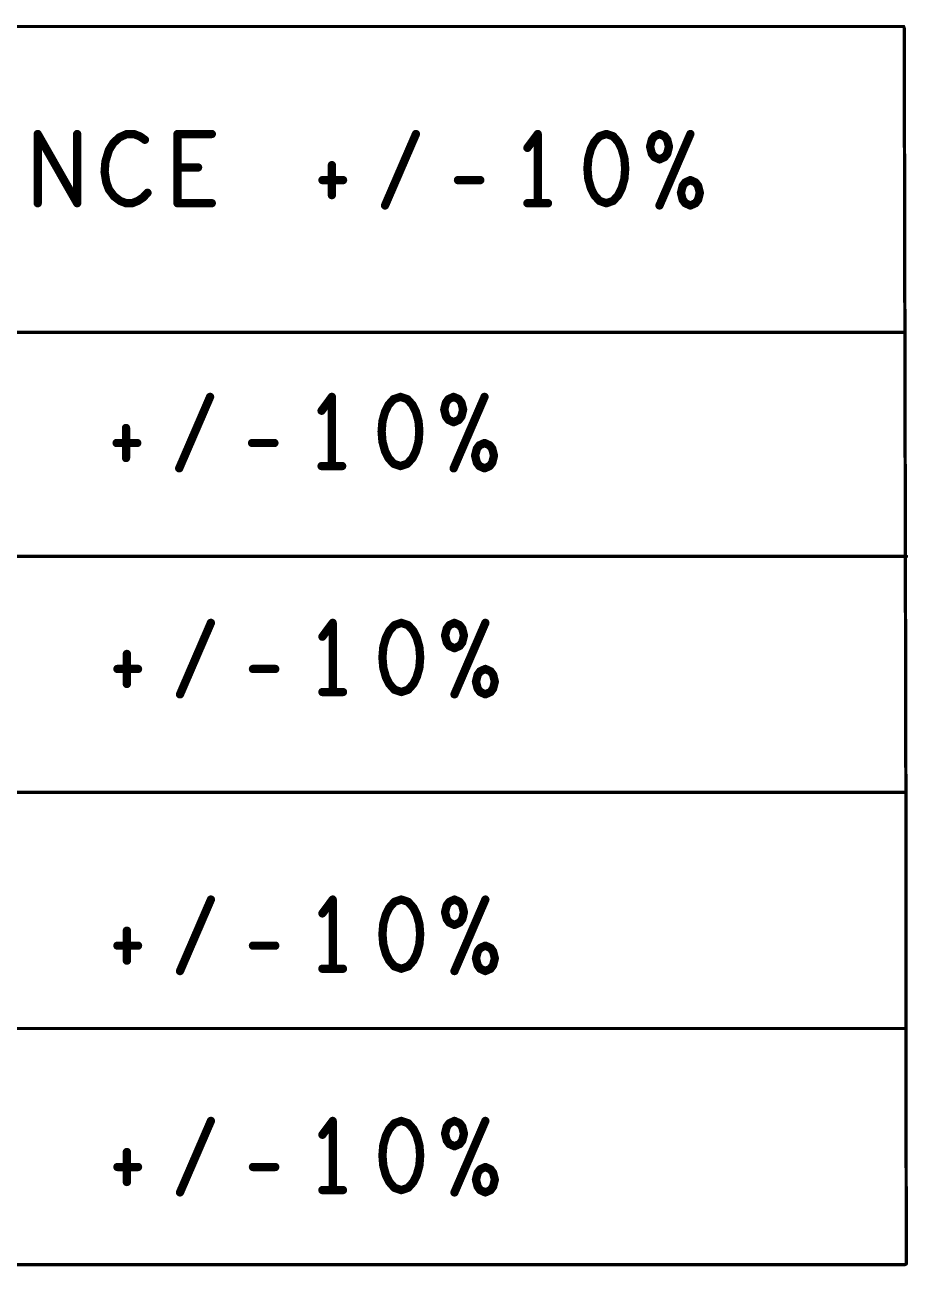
# Model space of a CAD drawing. Extents: x -14.2 to 19.9, y -5.2 to 16.9.
# Drawn here: x -3.563 to -1.967, y 4.398 to 6.641 of the extents above; entities that cross this region are included whole.
import ezdxf

# ---------------------------------------------------------------- set-up
doc = ezdxf.new("R2010")
doc.units = 0
doc.layers.get('0').update_dxf_attribs({"linetype": 'CONTINUOUS'})
doc.layers.add('FAB', color=2, linetype='CONTINUOUS')

# ---------------------------------------------------------------- blocks, each defined once
blk = doc.blocks.new('ROUND_1')
at = {"const_width": 0.003}
blk.add_lwpolyline([(-0.0015, 0, 1), (0.0015, 0, 1)], format="xyb", close=True, dxfattribs=at)
blk = doc.blocks.new('ROUND_105')
at = {"const_width": 0.0075}
blk.add_lwpolyline([(-0.00375, 0, 1), (0.00375, 0, 1)], format="xyb", close=True, dxfattribs=at)

msp = doc.modelspace()

# ---------------------------------------------------------------- linework, layer by layer
at = {"layer": 'FAB'}
for points, const_width in [([(-1.9748, 6.6377), (-12.3898, 6.6377)], 0.006), ([(-1.9737, 6.6345), (-1.9707, 5.2391)], 0.006), ([(-3.5397, 6.3184), (-3.5397, 6.4434)], 0.015), ([(-3.5397, 6.4434), (-3.4684, 6.3184)], 0.015), ([(-3.4684, 6.3184), (-3.4684, 6.4434)], 0.015), ([(-3.3925, 6.4372), (-3.4033, 6.4268)], 0.015), ([(-3.3785, 6.4434), (-3.3925, 6.4372)], 0.015), ([(-3.3661, 6.4434), (-3.3785, 6.4434)], 0.015), ([(-3.3553, 6.4393), (-3.3661, 6.4434)], 0.015), ([(-3.346, 6.433), (-3.3553, 6.4393)], 0.015), ([(-3.2871, 6.3184), (-3.2871, 6.4434)], 0.015), ([(-3.2871, 6.4434), (-3.2251, 6.4434)], 0.015), ([(-2.912, 6.3143), (-2.8562, 6.4434)], 0.015), ([(-2.6361, 6.4434), (-2.6547, 6.4184)], 0.015), ([(-2.6361, 6.3184), (-2.6361, 6.4434)], 0.015), ([(-2.5245, 6.4393), (-2.5338, 6.4289)], 0.015), ([(-2.5121, 6.4434), (-2.5245, 6.4393)], 0.015), ([(-2.4997, 6.4393), (-2.5121, 6.4434)], 0.015), ([(-2.4904, 6.4289), (-2.4997, 6.4393)], 0.015), ([(-2.4299, 6.433), (-2.433, 6.4205)], 0.015), ([(-2.4253, 6.4393), (-2.4299, 6.433)], 0.015), ([(-2.416, 6.4434), (-2.4253, 6.4393)], 0.015), ([(-2.416, 6.3143), (-2.3602, 6.4434)], 0.015), ([(-2.4067, 6.4393), (-2.416, 6.4434)], 0.015), ([(-2.402, 6.433), (-2.4067, 6.4393)], 0.015), ([(-2.3989, 6.4205), (-2.402, 6.433)], 0.015), ([(-3.4111, 6.4143), (-3.4173, 6.3934)], 0.015), ([(-3.4033, 6.4268), (-3.4111, 6.4143)], 0.015), ([(-2.54, 6.4164), (-2.5446, 6.3997)], 0.015), ([(-2.5338, 6.4289), (-2.54, 6.4164)], 0.015), ([(-2.4842, 6.4164), (-2.4904, 6.4289)], 0.015), ([(-2.4795, 6.3997), (-2.4842, 6.4164)], 0.015), ([(-2.433, 6.4205), (-2.4299, 6.408)], 0.015), ([(-2.4299, 6.408), (-2.4253, 6.4018)], 0.015), ([(-2.4067, 6.4018), (-2.402, 6.408)], 0.015), ([(-2.402, 6.408), (-2.3989, 6.4205)], 0.015), ([(-3.4173, 6.3934), (-3.4188, 6.3747)], 0.015), ([(-3.0081, 6.3872), (-3.0081, 6.333)], 0.015), ([(-2.5446, 6.3997), (-2.5462, 6.3809)], 0.015), ([(-2.478, 6.3809), (-2.4795, 6.3997)], 0.015), ([(-2.4253, 6.4018), (-2.416, 6.3976)], 0.015), ([(-2.416, 6.3976), (-2.4067, 6.4018)], 0.015), ([(-3.4188, 6.3747), (-3.4157, 6.3559)], 0.015), ([(-3.2499, 6.383), (-3.2871, 6.383)], 0.015), ([(-2.5462, 6.3809), (-2.5446, 6.3622)], 0.015), ([(-2.4795, 6.3622), (-2.478, 6.3809)], 0.015), ([(-3.4157, 6.3559), (-3.4111, 6.3434)], 0.015), ([(-3.4111, 6.3434), (-3.4018, 6.3309)], 0.015), ([(-3.0251, 6.3601), (-2.9879, 6.3601)], 0.015), ([(-2.7802, 6.3601), (-2.7399, 6.3601)], 0.015), ([(-2.5446, 6.3622), (-2.54, 6.3455)], 0.015), ([(-2.54, 6.3455), (-2.5338, 6.333)], 0.015), ([(-2.4904, 6.333), (-2.4842, 6.3455)], 0.015), ([(-2.4842, 6.3455), (-2.4795, 6.3622)], 0.015), ([(-2.3741, 6.3497), (-2.3772, 6.3372)], 0.015), ([(-2.3695, 6.3559), (-2.3741, 6.3497)], 0.015), ([(-2.3602, 6.3601), (-2.3695, 6.3559)], 0.015), ([(-2.3509, 6.3559), (-2.3602, 6.3601)], 0.015), ([(-2.3462, 6.3497), (-2.3509, 6.3559)], 0.015), ([(-2.3431, 6.3372), (-2.3462, 6.3497)], 0.015), ([(-3.4018, 6.3309), (-3.3909, 6.3226)], 0.015), ([(-3.3909, 6.3226), (-3.3801, 6.3184)], 0.015), ([(-3.3801, 6.3184), (-3.3692, 6.3184)], 0.015), ([(-3.3692, 6.3184), (-3.3584, 6.3226)], 0.015), ([(-3.3584, 6.3226), (-3.3491, 6.3289)], 0.015), ([(-3.3491, 6.3289), (-3.3413, 6.3372)], 0.015), ([(-3.2251, 6.3184), (-3.2871, 6.3184)], 0.015), ([(-2.6547, 6.3184), (-2.6175, 6.3184)], 0.015), ([(-2.5338, 6.333), (-2.5245, 6.3226)], 0.015), ([(-2.5245, 6.3226), (-2.5121, 6.3184)], 0.015), ([(-2.5121, 6.3184), (-2.4997, 6.3226)], 0.015), ([(-2.4997, 6.3226), (-2.4904, 6.333)], 0.015), ([(-2.3772, 6.3372), (-2.3741, 6.3247)], 0.015), ([(-2.3741, 6.3247), (-2.3695, 6.3184)], 0.015), ([(-2.3695, 6.3184), (-2.3602, 6.3143)], 0.015), ([(-2.3602, 6.3143), (-2.3509, 6.3184)], 0.015), ([(-2.3509, 6.3184), (-2.3462, 6.3247)], 0.015), ([(-2.3462, 6.3247), (-2.3431, 6.3372)], 0.015), ([(-12.3866, 6.0848), (-1.9736, 6.0848)], 0.006), ([(-3.284, 5.8393), (-3.2282, 5.9684)], 0.015), ([(-3.0081, 5.9684), (-3.0267, 5.9434)], 0.015), ([(-3.0081, 5.8434), (-3.0081, 5.9684)], 0.015), ([(-2.8965, 5.9643), (-2.9058, 5.9539)], 0.015), ([(-2.8841, 5.9684), (-2.8965, 5.9643)], 0.015), ([(-2.8717, 5.9643), (-2.8841, 5.9684)], 0.015), ([(-2.8624, 5.9539), (-2.8717, 5.9643)], 0.015), ([(-2.7973, 5.9643), (-2.8019, 5.958)], 0.015), ([(-2.788, 5.9684), (-2.7973, 5.9643)], 0.015), ([(-2.788, 5.8393), (-2.7322, 5.9684)], 0.015), ([(-2.7787, 5.9643), (-2.788, 5.9684)], 0.015), ([(-2.774, 5.958), (-2.7787, 5.9643)], 0.015), ([(-2.912, 5.9414), (-2.9166, 5.9247)], 0.015), ([(-2.9058, 5.9539), (-2.912, 5.9414)], 0.015), ([(-2.8562, 5.9414), (-2.8624, 5.9539)], 0.015), ([(-2.8515, 5.9247), (-2.8562, 5.9414)], 0.015), ([(-2.8019, 5.958), (-2.805, 5.9455)], 0.015), ([(-2.805, 5.9455), (-2.8019, 5.933)], 0.015), ([(-2.7709, 5.9455), (-2.774, 5.958)], 0.015), ([(-2.774, 5.933), (-2.7709, 5.9455)], 0.015), ([(-2.9166, 5.9247), (-2.9182, 5.9059)], 0.015), ([(-2.85, 5.9059), (-2.8515, 5.9247)], 0.015), ([(-2.8019, 5.933), (-2.7973, 5.9268)], 0.015), ([(-2.7973, 5.9268), (-2.788, 5.9226)], 0.015), ([(-2.788, 5.9226), (-2.7787, 5.9268)], 0.015), ([(-2.7787, 5.9268), (-2.774, 5.933)], 0.015), ([(-3.3801, 5.9122), (-3.3801, 5.858)], 0.015), ([(-2.9182, 5.9059), (-2.9166, 5.8872)], 0.015), ([(-2.8515, 5.8872), (-2.85, 5.9059)], 0.015), ([(-3.3971, 5.8851), (-3.3599, 5.8851)], 0.015), ([(-3.1522, 5.8851), (-3.1119, 5.8851)], 0.015), ([(-2.9166, 5.8872), (-2.912, 5.8705)], 0.015), ([(-2.912, 5.8705), (-2.9058, 5.858)], 0.015), ([(-2.8624, 5.858), (-2.8562, 5.8705)], 0.015), ([(-2.8562, 5.8705), (-2.8515, 5.8872)], 0.015), ([(-2.7461, 5.8747), (-2.7492, 5.8622)], 0.015), ([(-2.7415, 5.8809), (-2.7461, 5.8747)], 0.015), ([(-2.7322, 5.8851), (-2.7415, 5.8809)], 0.015), ([(-2.7229, 5.8809), (-2.7322, 5.8851)], 0.015), ([(-2.7182, 5.8747), (-2.7229, 5.8809)], 0.015), ([(-2.7151, 5.8622), (-2.7182, 5.8747)], 0.015), ([(-2.9058, 5.858), (-2.8965, 5.8476)], 0.015), ([(-2.8965, 5.8476), (-2.8841, 5.8434)], 0.015), ([(-2.8841, 5.8434), (-2.8717, 5.8476)], 0.015), ([(-2.8717, 5.8476), (-2.8624, 5.858)], 0.015), ([(-2.7492, 5.8622), (-2.7461, 5.8497)], 0.015), ([(-2.7461, 5.8497), (-2.7415, 5.8434)], 0.015), ([(-2.7229, 5.8434), (-2.7182, 5.8497)], 0.015), ([(-2.7182, 5.8497), (-2.7151, 5.8622)], 0.015), ([(-3.0267, 5.8434), (-2.9895, 5.8434)], 0.015), ([(-2.7415, 5.8434), (-2.7322, 5.8393)], 0.015), ([(-2.7322, 5.8393), (-2.7229, 5.8434)], 0.015), ([(-12.3806, 5.6801), (-1.9696, 5.6801)], 0.006), ([(-3.2825, 5.4309), (-3.2267, 5.5601)], 0.015), ([(-3.0066, 5.5601), (-3.0252, 5.5351)], 0.015), ([(-3.0066, 5.4351), (-3.0066, 5.5601)], 0.015), ([(-2.895, 5.5559), (-2.9043, 5.5455)], 0.015), ([(-2.8826, 5.5601), (-2.895, 5.5559)], 0.015), ([(-2.8702, 5.5559), (-2.8826, 5.5601)], 0.015), ([(-2.8609, 5.5455), (-2.8702, 5.5559)], 0.015), ([(-2.7958, 5.5559), (-2.8004, 5.5497)], 0.015), ([(-2.7865, 5.5601), (-2.7958, 5.5559)], 0.015), ([(-2.7865, 5.4309), (-2.7307, 5.5601)], 0.015), ([(-2.7772, 5.5559), (-2.7865, 5.5601)], 0.015), ([(-2.7725, 5.5497), (-2.7772, 5.5559)], 0.015), ([(-2.9105, 5.533), (-2.9151, 5.5164)], 0.015), ([(-2.9043, 5.5455), (-2.9105, 5.533)], 0.015), ([(-2.8547, 5.533), (-2.8609, 5.5455)], 0.015), ([(-2.85, 5.5164), (-2.8547, 5.533)], 0.015), ([(-2.8004, 5.5497), (-2.8035, 5.5372)], 0.015), ([(-2.8035, 5.5372), (-2.8004, 5.5247)], 0.015), ([(-2.7694, 5.5372), (-2.7725, 5.5497)], 0.015), ([(-2.7725, 5.5247), (-2.7694, 5.5372)], 0.015), ([(-2.9151, 5.5164), (-2.9167, 5.4976)], 0.015), ([(-2.8485, 5.4976), (-2.85, 5.5164)], 0.015), ([(-2.8004, 5.5247), (-2.7958, 5.5184)], 0.015), ([(-2.7958, 5.5184), (-2.7865, 5.5143)], 0.015), ([(-2.7865, 5.5143), (-2.7772, 5.5184)], 0.015), ([(-2.7772, 5.5184), (-2.7725, 5.5247)], 0.015), ([(-3.3786, 5.5039), (-3.3786, 5.4497)], 0.015), ([(-2.9167, 5.4976), (-2.9151, 5.4789)], 0.015), ([(-2.85, 5.4789), (-2.8485, 5.4976)], 0.015), ([(-3.3956, 5.4768), (-3.3584, 5.4768)], 0.015), ([(-3.1507, 5.4768), (-3.1104, 5.4768)], 0.015), ([(-2.9151, 5.4789), (-2.9105, 5.4622)], 0.015), ([(-2.8547, 5.4622), (-2.85, 5.4789)], 0.015), ([(-2.7446, 5.4664), (-2.7477, 5.4539)], 0.015), ([(-2.74, 5.4726), (-2.7446, 5.4664)], 0.015), ([(-2.7307, 5.4768), (-2.74, 5.4726)], 0.015), ([(-2.7214, 5.4726), (-2.7307, 5.4768)], 0.015), ([(-2.7167, 5.4664), (-2.7214, 5.4726)], 0.015), ([(-2.7136, 5.4539), (-2.7167, 5.4664)], 0.015), ([(-2.9105, 5.4622), (-2.9043, 5.4497)], 0.015), ([(-2.9043, 5.4497), (-2.895, 5.4393)], 0.015), ([(-2.8702, 5.4393), (-2.8609, 5.4497)], 0.015), ([(-2.8609, 5.4497), (-2.8547, 5.4622)], 0.015), ([(-2.7477, 5.4539), (-2.7446, 5.4414)], 0.015), ([(-2.7167, 5.4414), (-2.7136, 5.4539)], 0.015), ([(-3.0252, 5.4351), (-2.988, 5.4351)], 0.015), ([(-2.895, 5.4393), (-2.8826, 5.4351)], 0.015), ([(-2.8826, 5.4351), (-2.8702, 5.4393)], 0.015), ([(-2.7446, 5.4414), (-2.74, 5.4351)], 0.015), ([(-2.74, 5.4351), (-2.7307, 5.4309)], 0.015), ([(-2.7307, 5.4309), (-2.7214, 5.4351)], 0.015), ([(-2.7214, 5.4351), (-2.7167, 5.4414)], 0.015), ([(-12.3924, 5.2536), (-1.9714, 5.2536)], 0.006), ([(-1.9707, 5.2391), (-1.9701, 4.4015)], 0.006), ([(-3.2825, 4.9309), (-3.2267, 5.0601)], 0.015), ([(-3.0066, 5.0601), (-3.0252, 5.0351)], 0.015), ([(-3.0066, 4.9351), (-3.0066, 5.0601)], 0.015), ([(-2.9043, 5.0455), (-2.9105, 5.033)], 0.015), ([(-2.895, 5.0559), (-2.9043, 5.0455)], 0.015), ([(-2.8826, 5.0601), (-2.895, 5.0559)], 0.015), ([(-2.8702, 5.0559), (-2.8826, 5.0601)], 0.015), ([(-2.8609, 5.0455), (-2.8702, 5.0559)], 0.015), ([(-2.8547, 5.033), (-2.8609, 5.0455)], 0.015), ([(-2.8004, 5.0497), (-2.8035, 5.0372)], 0.015), ([(-2.7958, 5.0559), (-2.8004, 5.0497)], 0.015), ([(-2.7865, 5.0601), (-2.7958, 5.0559)], 0.015), ([(-2.7865, 4.9309), (-2.7307, 5.0601)], 0.015), ([(-2.7772, 5.0559), (-2.7865, 5.0601)], 0.015), ([(-2.7725, 5.0497), (-2.7772, 5.0559)], 0.015), ([(-2.7694, 5.0372), (-2.7725, 5.0497)], 0.015), ([(-2.9105, 5.033), (-2.9151, 5.0164)], 0.015), ([(-2.85, 5.0164), (-2.8547, 5.033)], 0.015), ([(-2.8035, 5.0372), (-2.8004, 5.0247)], 0.015), ([(-2.8004, 5.0247), (-2.7958, 5.0184)], 0.015), ([(-2.7958, 5.0184), (-2.7865, 5.0143)], 0.015), ([(-2.7865, 5.0143), (-2.7772, 5.0184)], 0.015), ([(-2.7772, 5.0184), (-2.7725, 5.0247)], 0.015), ([(-2.7725, 5.0247), (-2.7694, 5.0372)], 0.015), ([(-3.3786, 5.0039), (-3.3786, 4.9497)], 0.015), ([(-2.9151, 5.0164), (-2.9167, 4.9976)], 0.015), ([(-2.9167, 4.9976), (-2.9151, 4.9789)], 0.015), ([(-2.8485, 4.9976), (-2.85, 5.0164)], 0.015), ([(-2.85, 4.9789), (-2.8485, 4.9976)], 0.015), ([(-3.3956, 4.9768), (-3.3584, 4.9768)], 0.015), ([(-3.1507, 4.9768), (-3.1104, 4.9768)], 0.015), ([(-2.9151, 4.9789), (-2.9105, 4.9622)], 0.015), ([(-2.8547, 4.9622), (-2.85, 4.9789)], 0.015), ([(-2.74, 4.9726), (-2.7446, 4.9664)], 0.015), ([(-2.7307, 4.9768), (-2.74, 4.9726)], 0.015), ([(-2.7214, 4.9726), (-2.7307, 4.9768)], 0.015), ([(-2.7167, 4.9664), (-2.7214, 4.9726)], 0.015), ([(-2.9105, 4.9622), (-2.9043, 4.9497)], 0.015), ([(-2.8609, 4.9497), (-2.8547, 4.9622)], 0.015), ([(-2.7446, 4.9664), (-2.7477, 4.9539)], 0.015), ([(-2.7477, 4.9539), (-2.7446, 4.9414)], 0.015), ([(-2.7136, 4.9539), (-2.7167, 4.9664)], 0.015), ([(-2.7167, 4.9414), (-2.7136, 4.9539)], 0.015), ([(-3.0252, 4.9351), (-2.988, 4.9351)], 0.015), ([(-2.9043, 4.9497), (-2.895, 4.9393)], 0.015), ([(-2.895, 4.9393), (-2.8826, 4.9351)], 0.015), ([(-2.8826, 4.9351), (-2.8702, 4.9393)], 0.015), ([(-2.8702, 4.9393), (-2.8609, 4.9497)], 0.015), ([(-2.7446, 4.9414), (-2.74, 4.9351)], 0.015), ([(-2.74, 4.9351), (-2.7307, 4.9309)], 0.015), ([(-2.7307, 4.9309), (-2.7214, 4.9351)], 0.015), ([(-2.7214, 4.9351), (-2.7167, 4.9414)], 0.015), ([(-12.3924, 4.8271), (-1.9714, 4.8271)], 0.006), ([(-3.2825, 4.5309), (-3.2267, 4.6601)], 0.015), ([(-3.0066, 4.6601), (-3.0252, 4.6351)], 0.015), ([(-3.0066, 4.5351), (-3.0066, 4.6601)], 0.015), ([(-2.8826, 4.6601), (-2.895, 4.6559)], 0.015), ([(-2.8702, 4.6559), (-2.8826, 4.6601)], 0.015), ([(-2.7865, 4.6601), (-2.7958, 4.6559)], 0.015), ([(-2.7865, 4.5309), (-2.7307, 4.6601)], 0.015), ([(-2.7772, 4.6559), (-2.7865, 4.6601)], 0.015), ([(-2.9043, 4.6455), (-2.9105, 4.633)], 0.015), ([(-2.895, 4.6559), (-2.9043, 4.6455)], 0.015), ([(-2.8609, 4.6455), (-2.8702, 4.6559)], 0.015), ([(-2.8547, 4.633), (-2.8609, 4.6455)], 0.015), ([(-2.8004, 4.6497), (-2.8035, 4.6372)], 0.015), ([(-2.8035, 4.6372), (-2.8004, 4.6247)], 0.015), ([(-2.7958, 4.6559), (-2.8004, 4.6497)], 0.015), ([(-2.7725, 4.6497), (-2.7772, 4.6559)], 0.015), ([(-2.7694, 4.6372), (-2.7725, 4.6497)], 0.015), ([(-2.7725, 4.6247), (-2.7694, 4.6372)], 0.015), ([(-2.9151, 4.6164), (-2.9167, 4.5976)], 0.015), ([(-2.9105, 4.633), (-2.9151, 4.6164)], 0.015), ([(-2.85, 4.6164), (-2.8547, 4.633)], 0.015), ([(-2.8485, 4.5976), (-2.85, 4.6164)], 0.015), ([(-2.8004, 4.6247), (-2.7958, 4.6184)], 0.015), ([(-2.7958, 4.6184), (-2.7865, 4.6143)], 0.015), ([(-2.7865, 4.6143), (-2.7772, 4.6184)], 0.015), ([(-2.7772, 4.6184), (-2.7725, 4.6247)], 0.015), ([(-3.3786, 4.6039), (-3.3786, 4.5497)], 0.015), ([(-2.9167, 4.5976), (-2.9151, 4.5789)], 0.015), ([(-2.85, 4.5789), (-2.8485, 4.5976)], 0.015), ([(-3.3956, 4.5768), (-3.3584, 4.5768)], 0.015), ([(-3.1507, 4.5768), (-3.1104, 4.5768)], 0.015), ([(-2.9151, 4.5789), (-2.9105, 4.5622)], 0.015), ([(-2.8547, 4.5622), (-2.85, 4.5789)], 0.015), ([(-2.74, 4.5726), (-2.7446, 4.5664)], 0.015), ([(-2.7307, 4.5768), (-2.74, 4.5726)], 0.015), ([(-2.7214, 4.5726), (-2.7307, 4.5768)], 0.015), ([(-2.7167, 4.5664), (-2.7214, 4.5726)], 0.015), ([(-2.9105, 4.5622), (-2.9043, 4.5497)], 0.015), ([(-2.9043, 4.5497), (-2.895, 4.5393)], 0.015), ([(-2.8702, 4.5393), (-2.8609, 4.5497)], 0.015), ([(-2.8609, 4.5497), (-2.8547, 4.5622)], 0.015), ([(-2.7446, 4.5664), (-2.7477, 4.5539)], 0.015), ([(-2.7477, 4.5539), (-2.7446, 4.5414)], 0.015), ([(-2.7136, 4.5539), (-2.7167, 4.5664)], 0.015), ([(-2.7167, 4.5414), (-2.7136, 4.5539)], 0.015), ([(-3.0252, 4.5351), (-2.988, 4.5351)], 0.015), ([(-2.895, 4.5393), (-2.8826, 4.5351)], 0.015), ([(-2.8826, 4.5351), (-2.8702, 4.5393)], 0.015), ([(-2.7446, 4.5414), (-2.74, 4.5351)], 0.015), ([(-2.74, 4.5351), (-2.7307, 4.5309)], 0.015), ([(-2.7307, 4.5309), (-2.7214, 4.5351)], 0.015), ([(-2.7214, 4.5351), (-2.7167, 4.5414)], 0.015), ([(-12.3924, 4.4006), (-1.9724, 4.4006)], 0.006)]:
    msp.add_lwpolyline(points, dxfattribs=dict(at, const_width=const_width))

# ---------------------------------------------------------------- block references
for name, p in [('ROUND_1', (-1.9748, 6.6377)), ('ROUND_1', (-1.9737, 6.6345)), ('ROUND_105', (-3.5397, 6.4434)), ('ROUND_105', (-3.5397, 6.4434)), ('ROUND_105', (-3.4684, 6.4434)), ('ROUND_105', (-3.3925, 6.4372)), ('ROUND_105', (-3.3925, 6.4372)), ('ROUND_105', (-3.3785, 6.4434)), ('ROUND_105', (-3.3785, 6.4434)), ('ROUND_105', (-3.3661, 6.4434)), ('ROUND_105', (-3.3661, 6.4434)), ('ROUND_105', (-3.3553, 6.4393)), ('ROUND_105', (-3.3553, 6.4393)), ('ROUND_105', (-3.346, 6.433)), ('ROUND_105', (-3.2871, 6.4434)), ('ROUND_105', (-3.2871, 6.4434)), ('ROUND_105', (-3.2251, 6.4434)), ('ROUND_105', (-2.8562, 6.4434)), ('ROUND_105', (-2.6361, 6.4434)), ('ROUND_105', (-2.6361, 6.4434)), ('ROUND_105', (-2.5245, 6.4393)), ('ROUND_105', (-2.5245, 6.4393)), ('ROUND_105', (-2.5121, 6.4434)), ('ROUND_105', (-2.5121, 6.4434)), ('ROUND_105', (-2.4997, 6.4393)), ('ROUND_105', (-2.4997, 6.4393)), ('ROUND_105', (-2.4299, 6.433)), ('ROUND_105', (-2.4299, 6.433)), ('ROUND_105', (-2.4253, 6.4393)), ('ROUND_105', (-2.4253, 6.4393)), ('ROUND_105', (-2.416, 6.4434)), ('ROUND_105', (-2.416, 6.4434)), ('ROUND_105', (-2.4067, 6.4393)), ('ROUND_105', (-2.4067, 6.4393)), ('ROUND_105', (-2.402, 6.433)), ('ROUND_105', (-2.402, 6.433)), ('ROUND_105', (-2.3602, 6.4434)), ('ROUND_105', (-3.4111, 6.4143)), ('ROUND_105', (-3.4111, 6.4143)), ('ROUND_105', (-3.4033, 6.4268)), ('ROUND_105', (-3.4033, 6.4268)), ('ROUND_105', (-2.6547, 6.4184)), ('ROUND_105', (-2.54, 6.4164)), ('ROUND_105', (-2.54, 6.4164)), ('ROUND_105', (-2.5338, 6.4289)), ('ROUND_105', (-2.5338, 6.4289)), ('ROUND_105', (-2.4904, 6.4289)), ('ROUND_105', (-2.4904, 6.4289)), ('ROUND_105', (-2.4842, 6.4164)), ('ROUND_105', (-2.4842, 6.4164)), ('ROUND_105', (-2.433, 6.4205)), ('ROUND_105', (-2.433, 6.4205)), ('ROUND_105', (-2.4299, 6.408)), ('ROUND_105', (-2.4299, 6.408)), ('ROUND_105', (-2.402, 6.408)), ('ROUND_105', (-2.402, 6.408)), ('ROUND_105', (-2.3989, 6.4205)), ('ROUND_105', (-2.3989, 6.4205)), ('ROUND_105', (-3.4173, 6.3934)), ('ROUND_105', (-3.4173, 6.3934)), ('ROUND_105', (-3.0081, 6.3872)), ('ROUND_105', (-2.5446, 6.3997)), ('ROUND_105', (-2.5446, 6.3997)), ('ROUND_105', (-2.4795, 6.3997)), ('ROUND_105', (-2.4795, 6.3997)), ('ROUND_105', (-2.4253, 6.4018)), ('ROUND_105', (-2.4253, 6.4018)), ('ROUND_105', (-2.416, 6.3976)), ('ROUND_105', (-2.416, 6.3976)), ('ROUND_105', (-2.4067, 6.4018)), ('ROUND_105', (-2.4067, 6.4018)), ('ROUND_105', (-3.4188, 6.3747)), ('ROUND_105', (-3.4188, 6.3747)), ('ROUND_105', (-3.2871, 6.383)), ('ROUND_105', (-3.2499, 6.383)), ('ROUND_105', (-2.5462, 6.3809)), ('ROUND_105', (-2.5462, 6.3809)), ('ROUND_105', (-2.478, 6.3809)), ('ROUND_105', (-2.478, 6.3809)), ('ROUND_105', (-3.4157, 6.3559)), ('ROUND_105', (-3.4157, 6.3559)), ('ROUND_105', (-3.4111, 6.3434)), ('ROUND_105', (-3.4111, 6.3434)), ('ROUND_105', (-3.0251, 6.3601)), ('ROUND_105', (-2.9879, 6.3601)), ('ROUND_105', (-2.7802, 6.3601)), ('ROUND_105', (-2.7399, 6.3601)), ('ROUND_105', (-2.5446, 6.3622)), ('ROUND_105', (-2.5446, 6.3622)), ('ROUND_105', (-2.54, 6.3455)), ('ROUND_105', (-2.54, 6.3455)), ('ROUND_105', (-2.4842, 6.3455)), ('ROUND_105', (-2.4842, 6.3455)), ('ROUND_105', (-2.4795, 6.3622)), ('ROUND_105', (-2.4795, 6.3622)), ('ROUND_105', (-2.3741, 6.3497)), ('ROUND_105', (-2.3741, 6.3497)), ('ROUND_105', (-2.3695, 6.3559)), ('ROUND_105', (-2.3695, 6.3559)), ('ROUND_105', (-2.3602, 6.3601)), ('ROUND_105', (-2.3602, 6.3601)), ('ROUND_105', (-2.3509, 6.3559)), ('ROUND_105', (-2.3509, 6.3559)), ('ROUND_105', (-2.3462, 6.3497)), ('ROUND_105', (-2.3462, 6.3497)), ('ROUND_105', (-3.5397, 6.3184)), ('ROUND_105', (-3.4684, 6.3184)), ('ROUND_105', (-3.4684, 6.3184)), ('ROUND_105', (-3.4018, 6.3309)), ('ROUND_105', (-3.4018, 6.3309)), ('ROUND_105', (-3.3909, 6.3226)), ('ROUND_105', (-3.3909, 6.3226)), ('ROUND_105', (-3.3801, 6.3184)), ('ROUND_105', (-3.3801, 6.3184)), ('ROUND_105', (-3.3692, 6.3184)), ('ROUND_105', (-3.3692, 6.3184)), ('ROUND_105', (-3.3584, 6.3226)), ('ROUND_105', (-3.3584, 6.3226)), ('ROUND_105', (-3.3491, 6.3289)), ('ROUND_105', (-3.3491, 6.3289)), ('ROUND_105', (-3.3413, 6.3372)), ('ROUND_105', (-3.2871, 6.3184)), ('ROUND_105', (-3.2871, 6.3184)), ('ROUND_105', (-3.2251, 6.3184)), ('ROUND_105', (-3.0081, 6.333)), ('ROUND_105', (-2.6547, 6.3184)), ('ROUND_105', (-2.6361, 6.3184)), ('ROUND_105', (-2.6175, 6.3184)), ('ROUND_105', (-2.5338, 6.333)), ('ROUND_105', (-2.5338, 6.333)), ('ROUND_105', (-2.5245, 6.3226)), ('ROUND_105', (-2.5245, 6.3226)), ('ROUND_105', (-2.5121, 6.3184)), ('ROUND_105', (-2.5121, 6.3184)), ('ROUND_105', (-2.4997, 6.3226)), ('ROUND_105', (-2.4997, 6.3226)), ('ROUND_105', (-2.4904, 6.333)), ('ROUND_105', (-2.4904, 6.333)), ('ROUND_105', (-2.3772, 6.3372)), ('ROUND_105', (-2.3772, 6.3372)), ('ROUND_105', (-2.3741, 6.3247)), ('ROUND_105', (-2.3741, 6.3247)), ('ROUND_105', (-2.3695, 6.3184)), ('ROUND_105', (-2.3695, 6.3184)), ('ROUND_105', (-2.3509, 6.3184)), ('ROUND_105', (-2.3509, 6.3184)), ('ROUND_105', (-2.3462, 6.3247)), ('ROUND_105', (-2.3462, 6.3247)), ('ROUND_105', (-2.3431, 6.3372)), ('ROUND_105', (-2.3431, 6.3372)), ('ROUND_105', (-2.912, 6.3143)), ('ROUND_105', (-2.416, 6.3143)), ('ROUND_105', (-2.3602, 6.3143)), ('ROUND_105', (-2.3602, 6.3143)), ('ROUND_1', (-1.9736, 6.0848)), ('ROUND_105', (-3.2282, 5.9684)), ('ROUND_105', (-3.0081, 5.9684)), ('ROUND_105', (-3.0081, 5.9684)), ('ROUND_105', (-2.8965, 5.9643)), ('ROUND_105', (-2.8965, 5.9643)), ('ROUND_105', (-2.8841, 5.9684)), ('ROUND_105', (-2.8841, 5.9684)), ('ROUND_105', (-2.8717, 5.9643)), ('ROUND_105', (-2.8717, 5.9643)), ('ROUND_105', (-2.7973, 5.9643)), ('ROUND_105', (-2.7973, 5.9643)), ('ROUND_105', (-2.788, 5.9684)), ('ROUND_105', (-2.788, 5.9684)), ('ROUND_105', (-2.7787, 5.9643)), ('ROUND_105', (-2.7787, 5.9643)), ('ROUND_105', (-2.7322, 5.9684)), ('ROUND_105', (-3.0267, 5.9434)), ('ROUND_105', (-2.912, 5.9414)), ('ROUND_105', (-2.912, 5.9414)), ('ROUND_105', (-2.9058, 5.9539)), ('ROUND_105', (-2.9058, 5.9539)), ('ROUND_105', (-2.8624, 5.9539)), ('ROUND_105', (-2.8624, 5.9539)), ('ROUND_105', (-2.8562, 5.9414)), ('ROUND_105', (-2.8562, 5.9414)), ('ROUND_105', (-2.805, 5.9455)), ('ROUND_105', (-2.805, 5.9455)), ('ROUND_105', (-2.8019, 5.958)), ('ROUND_105', (-2.8019, 5.958)), ('ROUND_105', (-2.774, 5.958)), ('ROUND_105', (-2.774, 5.958)), ('ROUND_105', (-2.7709, 5.9455)), ('ROUND_105', (-2.7709, 5.9455)), ('ROUND_105', (-2.9166, 5.9247)), ('ROUND_105', (-2.9166, 5.9247)), ('ROUND_105', (-2.8515, 5.9247)), ('ROUND_105', (-2.8515, 5.9247)), ('ROUND_105', (-2.8019, 5.933)), ('ROUND_105', (-2.8019, 5.933)), ('ROUND_105', (-2.7973, 5.9268)), ('ROUND_105', (-2.7973, 5.9268)), ('ROUND_105', (-2.788, 5.9226)), ('ROUND_105', (-2.788, 5.9226)), ('ROUND_105', (-2.7787, 5.9268)), ('ROUND_105', (-2.7787, 5.9268)), ('ROUND_105', (-2.774, 5.933)), ('ROUND_105', (-2.774, 5.933)), ('ROUND_105', (-3.3801, 5.9122)), ('ROUND_105', (-2.9182, 5.9059)), ('ROUND_105', (-2.9182, 5.9059)), ('ROUND_105', (-2.85, 5.9059)), ('ROUND_105', (-2.85, 5.9059)), ('ROUND_105', (-3.3971, 5.8851)), ('ROUND_105', (-3.3599, 5.8851)), ('ROUND_105', (-3.1522, 5.8851)), ('ROUND_105', (-3.1119, 5.8851)), ('ROUND_105', (-2.9166, 5.8872)), ('ROUND_105', (-2.9166, 5.8872)), ('ROUND_105', (-2.912, 5.8705)), ('ROUND_105', (-2.912, 5.8705)), ('ROUND_105', (-2.8562, 5.8705)), ('ROUND_105', (-2.8562, 5.8705)), ('ROUND_105', (-2.8515, 5.8872)), ('ROUND_105', (-2.8515, 5.8872)), ('ROUND_105', (-2.7461, 5.8747)), ('ROUND_105', (-2.7461, 5.8747)), ('ROUND_105', (-2.7415, 5.8809)), ('ROUND_105', (-2.7415, 5.8809)), ('ROUND_105', (-2.7322, 5.8851)), ('ROUND_105', (-2.7322, 5.8851)), ('ROUND_105', (-2.7229, 5.8809)), ('ROUND_105', (-2.7229, 5.8809)), ('ROUND_105', (-2.7182, 5.8747)), ('ROUND_105', (-2.7182, 5.8747)), ('ROUND_105', (-3.3801, 5.858)), ('ROUND_105', (-2.9058, 5.858)), ('ROUND_105', (-2.9058, 5.858)), ('ROUND_105', (-2.8965, 5.8476)), ('ROUND_105', (-2.8965, 5.8476)), ('ROUND_105', (-2.8717, 5.8476)), ('ROUND_105', (-2.8717, 5.8476)), ('ROUND_105', (-2.8624, 5.858)), ('ROUND_105', (-2.8624, 5.858)), ('ROUND_105', (-2.7492, 5.8622)), ('ROUND_105', (-2.7492, 5.8622)), ('ROUND_105', (-2.7461, 5.8497)), ('ROUND_105', (-2.7461, 5.8497)), ('ROUND_105', (-2.7182, 5.8497)), ('ROUND_105', (-2.7182, 5.8497)), ('ROUND_105', (-2.7151, 5.8622)), ('ROUND_105', (-2.7151, 5.8622)), ('ROUND_105', (-3.284, 5.8393)), ('ROUND_105', (-3.0267, 5.8434)), ('ROUND_105', (-3.0081, 5.8434)), ('ROUND_105', (-2.9895, 5.8434)), ('ROUND_105', (-2.8841, 5.8434)), ('ROUND_105', (-2.8841, 5.8434)), ('ROUND_105', (-2.788, 5.8393)), ('ROUND_105', (-2.7415, 5.8434)), ('ROUND_105', (-2.7415, 5.8434)), ('ROUND_105', (-2.7322, 5.8393)), ('ROUND_105', (-2.7322, 5.8393)), ('ROUND_105', (-2.7229, 5.8434)), ('ROUND_105', (-2.7229, 5.8434)), ('ROUND_1', (-1.9696, 5.6801)), ('ROUND_105', (-3.2267, 5.5601)), ('ROUND_105', (-3.0066, 5.5601)), ('ROUND_105', (-3.0066, 5.5601)), ('ROUND_105', (-2.895, 5.5559)), ('ROUND_105', (-2.895, 5.5559)), ('ROUND_105', (-2.8826, 5.5601)), ('ROUND_105', (-2.8826, 5.5601)), ('ROUND_105', (-2.8702, 5.5559)), ('ROUND_105', (-2.8702, 5.5559)), ('ROUND_105', (-2.7958, 5.5559)), ('ROUND_105', (-2.7958, 5.5559)), ('ROUND_105', (-2.7865, 5.5601)), ('ROUND_105', (-2.7865, 5.5601)), ('ROUND_105', (-2.7772, 5.5559)), ('ROUND_105', (-2.7772, 5.5559)), ('ROUND_105', (-2.7307, 5.5601)), ('ROUND_105', (-3.0252, 5.5351)), ('ROUND_105', (-2.9105, 5.533)), ('ROUND_105', (-2.9105, 5.533)), ('ROUND_105', (-2.9043, 5.5455)), ('ROUND_105', (-2.9043, 5.5455)), ('ROUND_105', (-2.8609, 5.5455)), ('ROUND_105', (-2.8609, 5.5455)), ('ROUND_105', (-2.8547, 5.533)), ('ROUND_105', (-2.8547, 5.533)), ('ROUND_105', (-2.8035, 5.5372)), ('ROUND_105', (-2.8035, 5.5372)), ('ROUND_105', (-2.8004, 5.5497)), ('ROUND_105', (-2.8004, 5.5497)), ('ROUND_105', (-2.7725, 5.5497)), ('ROUND_105', (-2.7725, 5.5497)), ('ROUND_105', (-2.7694, 5.5372)), ('ROUND_105', (-2.7694, 5.5372)), ('ROUND_105', (-2.9151, 5.5164)), ('ROUND_105', (-2.9151, 5.5164)), ('ROUND_105', (-2.85, 5.5164)), ('ROUND_105', (-2.85, 5.5164)), ('ROUND_105', (-2.8004, 5.5247)), ('ROUND_105', (-2.8004, 5.5247)), ('ROUND_105', (-2.7958, 5.5184)), ('ROUND_105', (-2.7958, 5.5184)), ('ROUND_105', (-2.7865, 5.5143)), ('ROUND_105', (-2.7865, 5.5143)), ('ROUND_105', (-2.7772, 5.5184)), ('ROUND_105', (-2.7772, 5.5184)), ('ROUND_105', (-2.7725, 5.5247)), ('ROUND_105', (-2.7725, 5.5247)), ('ROUND_105', (-3.3786, 5.5039)), ('ROUND_105', (-2.9167, 5.4976)), ('ROUND_105', (-2.9167, 5.4976)), ('ROUND_105', (-2.8485, 5.4976)), ('ROUND_105', (-2.8485, 5.4976)), ('ROUND_105', (-3.3956, 5.4768)), ('ROUND_105', (-3.3584, 5.4768)), ('ROUND_105', (-3.1507, 5.4768)), ('ROUND_105', (-3.1104, 5.4768)), ('ROUND_105', (-2.9151, 5.4789)), ('ROUND_105', (-2.9151, 5.4789)), ('ROUND_105', (-2.85, 5.4789)), ('ROUND_105', (-2.85, 5.4789)), ('ROUND_105', (-2.7446, 5.4664)), ('ROUND_105', (-2.7446, 5.4664)), ('ROUND_105', (-2.74, 5.4726)), ('ROUND_105', (-2.74, 5.4726)), ('ROUND_105', (-2.7307, 5.4768)), ('ROUND_105', (-2.7307, 5.4768)), ('ROUND_105', (-2.7214, 5.4726)), ('ROUND_105', (-2.7214, 5.4726)), ('ROUND_105', (-2.7167, 5.4664)), ('ROUND_105', (-2.7167, 5.4664)), ('ROUND_105', (-3.3786, 5.4497)), ('ROUND_105', (-2.9105, 5.4622)), ('ROUND_105', (-2.9105, 5.4622)), ('ROUND_105', (-2.9043, 5.4497)), ('ROUND_105', (-2.9043, 5.4497)), ('ROUND_105', (-2.8609, 5.4497)), ('ROUND_105', (-2.8609, 5.4497)), ('ROUND_105', (-2.8547, 5.4622)), ('ROUND_105', (-2.8547, 5.4622)), ('ROUND_105', (-2.7477, 5.4539)), ('ROUND_105', (-2.7477, 5.4539)), ('ROUND_105', (-2.7136, 5.4539)), ('ROUND_105', (-2.7136, 5.4539)), ('ROUND_105', (-3.2825, 5.4309)), ('ROUND_105', (-3.0252, 5.4351)), ('ROUND_105', (-3.0066, 5.4351)), ('ROUND_105', (-2.988, 5.4351)), ('ROUND_105', (-2.895, 5.4393)), ('ROUND_105', (-2.895, 5.4393)), ('ROUND_105', (-2.8826, 5.4351)), ('ROUND_105', (-2.8826, 5.4351)), ('ROUND_105', (-2.8702, 5.4393)), ('ROUND_105', (-2.8702, 5.4393)), ('ROUND_105', (-2.7865, 5.4309)), ('ROUND_105', (-2.7446, 5.4414)), ('ROUND_105', (-2.7446, 5.4414)), ('ROUND_105', (-2.74, 5.4351)), ('ROUND_105', (-2.74, 5.4351)), ('ROUND_105', (-2.7307, 5.4309)), ('ROUND_105', (-2.7307, 5.4309)), ('ROUND_105', (-2.7214, 5.4351)), ('ROUND_105', (-2.7214, 5.4351)), ('ROUND_105', (-2.7167, 5.4414)), ('ROUND_105', (-2.7167, 5.4414)), ('ROUND_1', (-1.9714, 5.2536)), ('ROUND_1', (-1.9707, 5.2391)), ('ROUND_1', (-1.9707, 5.2391)), ('ROUND_105', (-3.2267, 5.0601)), ('ROUND_105', (-3.0066, 5.0601)), ('ROUND_105', (-3.0066, 5.0601)), ('ROUND_105', (-2.9043, 5.0455)), ('ROUND_105', (-2.9043, 5.0455)), ('ROUND_105', (-2.895, 5.0559)), ('ROUND_105', (-2.895, 5.0559)), ('ROUND_105', (-2.8826, 5.0601)), ('ROUND_105', (-2.8826, 5.0601)), ('ROUND_105', (-2.8702, 5.0559)), ('ROUND_105', (-2.8702, 5.0559)), ('ROUND_105', (-2.8609, 5.0455)), ('ROUND_105', (-2.8609, 5.0455)), ('ROUND_105', (-2.8004, 5.0497)), ('ROUND_105', (-2.8004, 5.0497)), ('ROUND_105', (-2.7958, 5.0559)), ('ROUND_105', (-2.7958, 5.0559)), ('ROUND_105', (-2.7865, 5.0601)), ('ROUND_105', (-2.7865, 5.0601)), ('ROUND_105', (-2.7772, 5.0559)), ('ROUND_105', (-2.7772, 5.0559)), ('ROUND_105', (-2.7725, 5.0497)), ('ROUND_105', (-2.7725, 5.0497)), ('ROUND_105', (-2.7307, 5.0601)), ('ROUND_105', (-3.0252, 5.0351)), ('ROUND_105', (-2.9105, 5.033)), ('ROUND_105', (-2.9105, 5.033)), ('ROUND_105', (-2.8547, 5.033)), ('ROUND_105', (-2.8547, 5.033)), ('ROUND_105', (-2.8035, 5.0372)), ('ROUND_105', (-2.8035, 5.0372)), ('ROUND_105', (-2.8004, 5.0247)), ('ROUND_105', (-2.8004, 5.0247)), ('ROUND_105', (-2.7958, 5.0184)), ('ROUND_105', (-2.7958, 5.0184)), ('ROUND_105', (-2.7772, 5.0184)), ('ROUND_105', (-2.7772, 5.0184)), ('ROUND_105', (-2.7725, 5.0247)), ('ROUND_105', (-2.7725, 5.0247)), ('ROUND_105', (-2.7694, 5.0372)), ('ROUND_105', (-2.7694, 5.0372)), ('ROUND_105', (-3.3786, 5.0039)), ('ROUND_105', (-2.9167, 4.9976)), ('ROUND_105', (-2.9167, 4.9976)), ('ROUND_105', (-2.9151, 5.0164)), ('ROUND_105', (-2.9151, 5.0164)), ('ROUND_105', (-2.85, 5.0164)), ('ROUND_105', (-2.85, 5.0164)), ('ROUND_105', (-2.8485, 4.9976)), ('ROUND_105', (-2.8485, 4.9976)), ('ROUND_105', (-2.7865, 5.0143)), ('ROUND_105', (-2.7865, 5.0143)), ('ROUND_105', (-3.3956, 4.9768)), ('ROUND_105', (-3.3584, 4.9768)), ('ROUND_105', (-3.1507, 4.9768)), ('ROUND_105', (-3.1104, 4.9768)), ('ROUND_105', (-2.9151, 4.9789)), ('ROUND_105', (-2.9151, 4.9789)), ('ROUND_105', (-2.85, 4.9789)), ('ROUND_105', (-2.85, 4.9789)), ('ROUND_105', (-2.74, 4.9726)), ('ROUND_105', (-2.74, 4.9726)), ('ROUND_105', (-2.7307, 4.9768)), ('ROUND_105', (-2.7307, 4.9768)), ('ROUND_105', (-2.7214, 4.9726)), ('ROUND_105', (-2.7214, 4.9726)), ('ROUND_105', (-2.9105, 4.9622)), ('ROUND_105', (-2.9105, 4.9622)), ('ROUND_105', (-2.8547, 4.9622)), ('ROUND_105', (-2.8547, 4.9622)), ('ROUND_105', (-2.7477, 4.9539)), ('ROUND_105', (-2.7477, 4.9539)), ('ROUND_105', (-2.7446, 4.9664)), ('ROUND_105', (-2.7446, 4.9664)), ('ROUND_105', (-2.7167, 4.9664)), ('ROUND_105', (-2.7167, 4.9664)), ('ROUND_105', (-2.7136, 4.9539)), ('ROUND_105', (-2.7136, 4.9539)), ('ROUND_105', (-3.3786, 4.9497)), ('ROUND_105', (-3.2825, 4.9309)), ('ROUND_105', (-3.0252, 4.9351)), ('ROUND_105', (-3.0066, 4.9351)), ('ROUND_105', (-2.988, 4.9351)), ('ROUND_105', (-2.9043, 4.9497)), ('ROUND_105', (-2.9043, 4.9497)), ('ROUND_105', (-2.895, 4.9393)), ('ROUND_105', (-2.895, 4.9393)), ('ROUND_105', (-2.8826, 4.9351)), ('ROUND_105', (-2.8826, 4.9351)), ('ROUND_105', (-2.8702, 4.9393)), ('ROUND_105', (-2.8702, 4.9393)), ('ROUND_105', (-2.8609, 4.9497)), ('ROUND_105', (-2.8609, 4.9497)), ('ROUND_105', (-2.7865, 4.9309)), ('ROUND_105', (-2.7446, 4.9414)), ('ROUND_105', (-2.7446, 4.9414)), ('ROUND_105', (-2.74, 4.9351)), ('ROUND_105', (-2.74, 4.9351)), ('ROUND_105', (-2.7307, 4.9309)), ('ROUND_105', (-2.7307, 4.9309)), ('ROUND_105', (-2.7214, 4.9351)), ('ROUND_105', (-2.7214, 4.9351)), ('ROUND_105', (-2.7167, 4.9414)), ('ROUND_105', (-2.7167, 4.9414)), ('ROUND_1', (-1.9714, 4.8271)), ('ROUND_105', (-3.2267, 4.6601)), ('ROUND_105', (-3.0066, 4.6601)), ('ROUND_105', (-3.0066, 4.6601)), ('ROUND_105', (-2.8826, 4.6601)), ('ROUND_105', (-2.8826, 4.6601)), ('ROUND_105', (-2.7865, 4.6601)), ('ROUND_105', (-2.7865, 4.6601)), ('ROUND_105', (-2.7307, 4.6601)), ('ROUND_105', (-2.9043, 4.6455)), ('ROUND_105', (-2.9043, 4.6455)), ('ROUND_105', (-2.895, 4.6559)), ('ROUND_105', (-2.895, 4.6559)), ('ROUND_105', (-2.8702, 4.6559)), ('ROUND_105', (-2.8702, 4.6559)), ('ROUND_105', (-2.8609, 4.6455)), ('ROUND_105', (-2.8609, 4.6455)), ('ROUND_105', (-2.8035, 4.6372)), ('ROUND_105', (-2.8035, 4.6372)), ('ROUND_105', (-2.8004, 4.6497)), ('ROUND_105', (-2.8004, 4.6497)), ('ROUND_105', (-2.7958, 4.6559)), ('ROUND_105', (-2.7958, 4.6559)), ('ROUND_105', (-2.7772, 4.6559)), ('ROUND_105', (-2.7772, 4.6559)), ('ROUND_105', (-2.7725, 4.6497)), ('ROUND_105', (-2.7725, 4.6497)), ('ROUND_105', (-2.7694, 4.6372)), ('ROUND_105', (-2.7694, 4.6372)), ('ROUND_105', (-3.0252, 4.6351)), ('ROUND_105', (-2.9151, 4.6164)), ('ROUND_105', (-2.9151, 4.6164)), ('ROUND_105', (-2.9105, 4.633)), ('ROUND_105', (-2.9105, 4.633)), ('ROUND_105', (-2.8547, 4.633)), ('ROUND_105', (-2.8547, 4.633)), ('ROUND_105', (-2.85, 4.6164)), ('ROUND_105', (-2.85, 4.6164)), ('ROUND_105', (-2.8004, 4.6247)), ('ROUND_105', (-2.8004, 4.6247)), ('ROUND_105', (-2.7958, 4.6184)), ('ROUND_105', (-2.7958, 4.6184)), ('ROUND_105', (-2.7865, 4.6143)), ('ROUND_105', (-2.7865, 4.6143)), ('ROUND_105', (-2.7772, 4.6184)), ('ROUND_105', (-2.7772, 4.6184)), ('ROUND_105', (-2.7725, 4.6247)), ('ROUND_105', (-2.7725, 4.6247)), ('ROUND_105', (-3.3786, 4.6039)), ('ROUND_105', (-2.9167, 4.5976)), ('ROUND_105', (-2.9167, 4.5976)), ('ROUND_105', (-2.8485, 4.5976)), ('ROUND_105', (-2.8485, 4.5976)), ('ROUND_105', (-3.3956, 4.5768)), ('ROUND_105', (-3.3584, 4.5768)), ('ROUND_105', (-3.1507, 4.5768)), ('ROUND_105', (-3.1104, 4.5768)), ('ROUND_105', (-2.9151, 4.5789)), ('ROUND_105', (-2.9151, 4.5789)), ('ROUND_105', (-2.85, 4.5789)), ('ROUND_105', (-2.85, 4.5789)), ('ROUND_105', (-2.74, 4.5726)), ('ROUND_105', (-2.74, 4.5726)), ('ROUND_105', (-2.7307, 4.5768)), ('ROUND_105', (-2.7307, 4.5768)), ('ROUND_105', (-2.7214, 4.5726)), ('ROUND_105', (-2.7214, 4.5726)), ('ROUND_105', (-3.3786, 4.5497)), ('ROUND_105', (-2.9105, 4.5622)), ('ROUND_105', (-2.9105, 4.5622)), ('ROUND_105', (-2.9043, 4.5497)), ('ROUND_105', (-2.9043, 4.5497)), ('ROUND_105', (-2.8609, 4.5497)), ('ROUND_105', (-2.8609, 4.5497)), ('ROUND_105', (-2.8547, 4.5622)), ('ROUND_105', (-2.8547, 4.5622)), ('ROUND_105', (-2.7477, 4.5539)), ('ROUND_105', (-2.7477, 4.5539)), ('ROUND_105', (-2.7446, 4.5664)), ('ROUND_105', (-2.7446, 4.5664)), ('ROUND_105', (-2.7167, 4.5664)), ('ROUND_105', (-2.7167, 4.5664)), ('ROUND_105', (-2.7136, 4.5539)), ('ROUND_105', (-2.7136, 4.5539)), ('ROUND_105', (-3.2825, 4.5309)), ('ROUND_105', (-3.0252, 4.5351)), ('ROUND_105', (-3.0066, 4.5351)), ('ROUND_105', (-2.988, 4.5351)), ('ROUND_105', (-2.895, 4.5393)), ('ROUND_105', (-2.895, 4.5393)), ('ROUND_105', (-2.8826, 4.5351)), ('ROUND_105', (-2.8826, 4.5351)), ('ROUND_105', (-2.8702, 4.5393)), ('ROUND_105', (-2.8702, 4.5393)), ('ROUND_105', (-2.7865, 4.5309)), ('ROUND_105', (-2.7446, 4.5414)), ('ROUND_105', (-2.7446, 4.5414)), ('ROUND_105', (-2.74, 4.5351)), ('ROUND_105', (-2.74, 4.5351)), ('ROUND_105', (-2.7307, 4.5309)), ('ROUND_105', (-2.7307, 4.5309)), ('ROUND_105', (-2.7214, 4.5351)), ('ROUND_105', (-2.7214, 4.5351)), ('ROUND_105', (-2.7167, 4.5414)), ('ROUND_105', (-2.7167, 4.5414)), ('ROUND_1', (-1.9724, 4.4006)), ('ROUND_1', (-1.9701, 4.4015))]:
    msp.add_blockref(name, p, dxfattribs=at)

doc.saveas('drawing.dxf')
